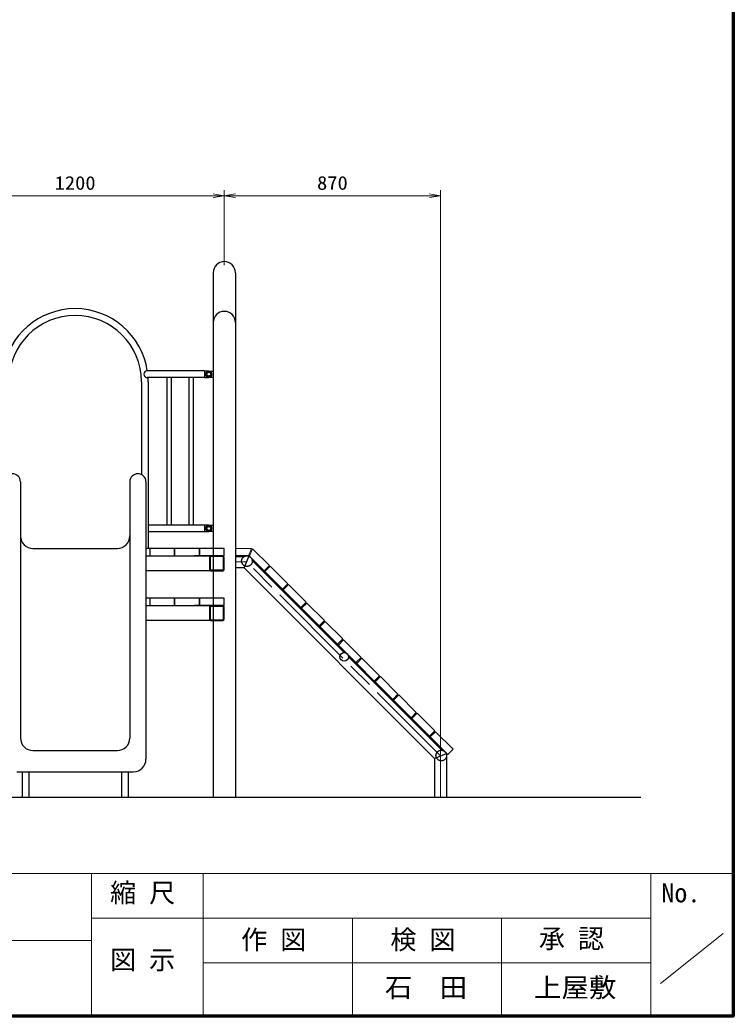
# Model space of a CAD drawing. Units: millimetres at full size, sheet at 1:30, with parts at other scales. Extents: x 450 to 12150, y 450 to 8460.
# Drawn here: x 9281 to 12150, y 450 to 4455 of the extents above; entities that cross this region are included whole.
import ezdxf
from ezdxf.enums import TextEntityAlignment as Align

# ---------------------------------------------------------------- set-up
doc = ezdxf.new("R2010")
doc.units = ezdxf.units.MM
doc.header["$LTSCALE"] = 30
doc.linetypes.add('CHAIN', pattern=[18.5, 12, -1.5, 3.5, -1.5])
doc.linetypes.add('USER1', pattern=[14.5161, 9.6774, -4.8387])
doc.layers.add('D-BGD-TXT', color=7, linetype='Continuous')
for name, color, linetype, lineweight in [('D-BMK', 2, 'CHAIN', 13), ('D-STR-1', 1, 'Continuous', 25), ('D-STR-3', 251, 'Continuous', 9), ('D-STR-TXT', 7, 'Continuous', 13), ('D-STR\u3000構造物外形線', 1, 'Continuous', 25), ('D-TTL', 7, 'Continuous', 70), ('D-TTL-FRAM', 7, 'Continuous', 13), ('D-TTL-TXT', 7, 'Continuous', 13)]:
    doc.layers.add(name, color=color, linetype=linetype, lineweight=lineweight)
doc.styles.add('ＭＳ ゴシック', font='')
doc.styles.get('ＭＳ ゴシック').set_extended_font_data('MS Gothic')

# ---------------------------------------------------------------- blocks, each defined once
blk = doc.blocks.new('open_arrow')
at = {"color": 0, "linetype": 'Continuous', "lineweight": -2}
blk.add_lwpolyline([(7.5, 1.25), (0, 0), (7.5, -1.25)], dxfattribs=at)

msp = doc.modelspace()

# ---------------------------------------------------------------- linework, layer by layer
at = {"layer": 'D-BMK'}
for p, q in [((10147.82, 2276.24), (10193.21, 2276.24)), ((10973.27, 1496.18), (10193.21, 2276.24)), ((10973.27, 1496.18), (10973.27, 1330.54))]:
    msp.add_line(p, q, dxfattribs=at)
at = {"layer": 'D-STR-1'}
for p, q in [((10203.28, 2300.54), (10147.82, 2300.54)), ((10181.82, 2296.04), (10147.82, 2296.04)), ((10181.82, 2296.04), (10181.82, 2300.54)), ((10183.15, 2251.94), (10203.28, 2300.54)), ((10997.57, 1506.25), (10203.28, 2300.54)), ((10215.62, 2281.83), (10218.8, 2285.01)), ((10183.15, 2251.94), (10147.82, 2251.94)), ((10948.97, 1486.12), (10183.15, 2251.94)), ((10586.17, 1911.28), (10215.62, 2281.83)), ((10586.17, 1911.28), (10589.35, 1914.47)), ((10602.48, 1894.3), (10606, 1897.82)), ((10978.85, 1518.6), (10602.48, 1894.3)), ((10948.97, 1486.12), (10997.57, 1506.25)), ((10948.97, 1486.12), (10948.97, 1330.54)), ((10978.85, 1518.6), (10982.03, 1521.78)), ((10997.57, 1506.25), (10997.57, 1330.54))]:
    msp.add_line(p, q, dxfattribs=at)
at = {"layer": 'D-STR-1', "linetype": 'USER1'}
for centre in [(10194.43, 2279.19), (10976.24, 1497.41)]:
    msp.add_circle(centre, 21.35, dxfattribs=at)
at = {"layer": 'D-STR-1'}
msp.add_circle((10585.48, 1894.3), 17, dxfattribs=at)
at = {"layer": 'D-STR-3'}
msp.add_lwpolyline([(10147.82, 2300.54), (10200.84, 2300.54), (10213.27, 2330.54), (10147.82, 2330.54)], dxfattribs=at)
for points in [[(10263.39, 2240.43), (10205, 2298.82), (10217.43, 2328.82), (10284.6, 2261.64)], [(10266.57, 2237.25), (10337.28, 2166.53), (10358.49, 2187.75), (10287.78, 2258.46)], [(10340.46, 2163.35), (10411.17, 2092.64), (10432.39, 2113.86), (10361.68, 2184.57)], [(10414.36, 2089.46), (10485.07, 2018.75), (10506.28, 2039.96), (10435.57, 2110.67)], [(10488.25, 2015.57), (10558.96, 1944.86), (10580.17, 1966.07), (10509.46, 2036.78)], [(10562.14, 1941.67), (10632.85, 1870.96), (10654.06, 1892.18), (10583.35, 1962.89)], [(10636.03, 1867.78), (10706.74, 1797.07), (10727.96, 1818.28), (10657.25, 1889)], [(10709.93, 1793.89), (10780.64, 1723.18), (10801.85, 1744.39), (10731.14, 1815.1)], [(10783.82, 1720), (10854.53, 1649.29), (10875.74, 1670.5), (10805.03, 1741.21)], [(10857.71, 1646.1), (10928.42, 1575.39), (10949.64, 1596.61), (10878.92, 1667.32)], [(10931.6, 1572.21), (11002.31, 1501.5), (11023.53, 1522.71), (10952.82, 1593.42)]]:
    msp.add_lwpolyline(points, close=True, dxfattribs=at)
at = {"layer": 'D-STR-TXT'}
for p, q in [((10103.27, 3468.69), (10103.27, 3770.6)), ((10103.27, 3468.69), (10103.27, 3770.6)), ((10973.27, 1444.83), (10973.27, 3770.6)), ((8903.27, 3748.1), (10103.27, 3748.1)), ((10103.27, 3748.1), (10973.27, 3748.1))]:
    msp.add_line(p, q, dxfattribs=at)
at = {"layer": 'D-STR\u3000構造物外形線'}
for p, q in [((10058.72, 3438.69), (10058.72, 1330.54)), ((10147.82, 3438.69), (10147.82, 1330.54)), ((10023.72, 3044.14), (9793.61, 3044.14)), ((10023.72, 3044.14), (10023.72, 3016.94)), ((10023.72, 3016.94), (9793.61, 3016.94)), ((9874.03, 2424.14), (9874.03, 3016.94)), ((9889.93, 3016.94), (9889.93, 2424.14)), ((9962.4, 2424.14), (9962.4, 3016.94)), ((9978.3, 3016.94), (9978.3, 2424.14)), ((10041.22, 3043.04), (10023.72, 3043.04)), ((10023.72, 3043.04), (10023.72, 3018.04)), ((10023.72, 3018.04), (10041.22, 3018.04)), ((10031.4, 3030.54), (10036.31, 3039.04)), ((10036.31, 3022.04), (10031.4, 3030.54)), ((10036.31, 3039.04), (10046.13, 3039.04)), ((10046.13, 3022.04), (10036.31, 3022.04)), ((10041.22, 3043.04), (10058.72, 3043.04)), ((10058.72, 3018.04), (10041.22, 3018.04)), ((10046.13, 3039.04), (10051.03, 3030.54)), ((10051.03, 3030.54), (10046.13, 3022.04)), ((10058.72, 3043.04), (10058.72, 3018.04)), ((9769.67, 3000.54), (9769.67, 2627.53)), ((9796.87, 3000.54), (9796.87, 2330.54)), ((9283.27, 2598.04), (9283.27, 1567.45)), ((9723.27, 2598.04), (9723.27, 1567.45)), ((9788.27, 2598.04), (9788.27, 2565.54)), ((9788.27, 2581.79), (9788.27, 1482.46)), ((10023.72, 2424.14), (9796.87, 2424.14)), ((9904.42, 2424.14), (9888.52, 2424.14)), ((10041.22, 2423.04), (10023.72, 2423.04)), ((10023.72, 2423.04), (10023.72, 2398.04)), ((10031.4, 2410.54), (10036.31, 2419.04)), ((10036.31, 2402.04), (10031.4, 2410.54)), ((10036.31, 2419.04), (10046.13, 2419.04)), ((10041.22, 2423.04), (10058.72, 2423.04)), ((10046.13, 2419.04), (10051.03, 2410.54)), ((10051.03, 2410.54), (10046.13, 2402.04)), ((10058.72, 2423.04), (10058.72, 2398.04)), ((10023.72, 2396.94), (9796.87, 2396.94)), ((10023.72, 2398.04), (10041.22, 2398.04)), ((10046.13, 2402.04), (10036.31, 2402.04)), ((10058.72, 2398.04), (10041.22, 2398.04)), ((9333.27, 2330.54), (9673.27, 2330.54)), ((9803.27, 2330.54), (9788.27, 2330.54)), ((9903.27, 2330.54), (9803.27, 2330.54)), ((9803.27, 2330.54), (9803.27, 2300.54)), ((10033.72, 2330.54), (9883.72, 2330.54)), ((10003.27, 2330.54), (9903.27, 2330.54)), ((9903.27, 2330.54), (9903.27, 2300.54)), ((9903.27, 2300.54), (9903.27, 2330.54)), ((10103.27, 2330.54), (10003.27, 2330.54)), ((10003.27, 2330.54), (10003.27, 2300.54)), ((10003.27, 2300.54), (10003.27, 2330.54)), ((10103.27, 2300.54), (10103.27, 2330.54)), ((9788.27, 2300.54), (10058.72, 2300.54)), ((9803.27, 2300.54), (9903.27, 2300.54)), ((9903.27, 2300.54), (10003.27, 2300.54)), ((10083.89, 2300.54), (9983.27, 2300.54)), ((10003.27, 2300.54), (10103.27, 2300.54)), ((10043.27, 2294.14), (10043.27, 2246.94)), ((10043.27, 2294.14), (10043.27, 2246.94)), ((10043.27, 2294.14), (10043.27, 2246.94)), ((10046.47, 2294.14), (10046.47, 2246.94)), ((10046.47, 2294.14), (10046.47, 2246.94)), ((10046.47, 2294.14), (10046.47, 2246.94)), ((10096.87, 2300.54), (10049.67, 2300.54)), ((10096.87, 2300.54), (10049.67, 2300.54)), ((10096.87, 2300.54), (10049.67, 2300.54)), ((10096.87, 2297.34), (10049.67, 2297.34)), ((10096.87, 2297.34), (10049.67, 2297.34)), ((10096.87, 2297.34), (10049.67, 2297.34)), ((10058.72, 2300.54), (10058.72, 2240.54)), ((10100.07, 2246.94), (10100.07, 2294.14)), ((10100.07, 2246.94), (10100.07, 2294.14)), ((10100.07, 2246.94), (10100.07, 2294.14)), ((10103.27, 2246.94), (10103.27, 2294.14)), ((10103.27, 2246.94), (10103.27, 2294.14)), ((10103.27, 2246.94), (10103.27, 2294.14)), ((10049.67, 2243.74), (10096.87, 2243.74)), ((10049.67, 2243.74), (10096.87, 2243.74)), ((10049.67, 2243.74), (10096.87, 2243.74)), ((10058.72, 2240.54), (9788.27, 2240.54)), ((10049.67, 2240.54), (10096.87, 2240.54)), ((10049.67, 2240.54), (10096.87, 2240.54)), ((10049.67, 2240.54), (10096.87, 2240.54)), ((9803.27, 2130.54), (9788.27, 2130.54)), ((9903.27, 2130.54), (9803.27, 2130.54)), ((9803.27, 2130.54), (9803.27, 2100.54)), ((10003.27, 2130.54), (9903.27, 2130.54)), ((9903.27, 2130.54), (9903.27, 2100.54)), ((9903.27, 2100.54), (9903.27, 2130.54)), ((10103.27, 2130.54), (10003.27, 2130.54)), ((10003.27, 2130.54), (10003.27, 2100.54)), ((10003.27, 2100.54), (10003.27, 2130.54)), ((10103.27, 2100.54), (10103.27, 2130.54)), ((9788.27, 2100.54), (10058.72, 2100.54)), ((9803.27, 2100.54), (9903.27, 2100.54)), ((9903.27, 2100.54), (10003.27, 2100.54)), ((10083.89, 2100.54), (9983.27, 2100.54)), ((10003.27, 2100.54), (10103.27, 2100.54)), ((10043.27, 2094.14), (10043.27, 2046.94)), ((10043.27, 2094.14), (10043.27, 2046.94)), ((10043.27, 2094.14), (10043.27, 2046.94)), ((10046.47, 2094.14), (10046.47, 2046.94)), ((10046.47, 2094.14), (10046.47, 2046.94)), ((10046.47, 2094.14), (10046.47, 2046.94)), ((10096.87, 2100.54), (10049.67, 2100.54)), ((10096.87, 2100.54), (10049.67, 2100.54)), ((10096.87, 2100.54), (10049.67, 2100.54)), ((10096.87, 2097.34), (10049.67, 2097.34)), ((10096.87, 2097.34), (10049.67, 2097.34)), ((10096.87, 2097.34), (10049.67, 2097.34)), ((10058.72, 2100.54), (10058.72, 2040.54)), ((10100.07, 2046.94), (10100.07, 2094.14)), ((10100.07, 2046.94), (10100.07, 2094.14)), ((10100.07, 2046.94), (10100.07, 2094.14)), ((10103.27, 2046.94), (10103.27, 2094.14)), ((10103.27, 2046.94), (10103.27, 2094.14)), ((10103.27, 2046.94), (10103.27, 2094.14)), ((10049.67, 2043.74), (10096.87, 2043.74)), ((10049.67, 2043.74), (10096.87, 2043.74)), ((10049.67, 2043.74), (10096.87, 2043.74)), ((10058.72, 2040.54), (9788.27, 2040.54)), ((10049.67, 2040.54), (10096.87, 2040.54)), ((10049.67, 2040.54), (10096.87, 2040.54)), ((10049.67, 2040.54), (10096.87, 2040.54)), ((9333.27, 1517.45), (9673.27, 1517.45)), ((9268.27, 1432.46), (9738.27, 1432.46)), ((9289.67, 1432.46), (9289.67, 1330.54)), ((9316.87, 1432.46), (9316.87, 1330.54)), ((9689.67, 1432.46), (9689.67, 1330.54)), ((9716.87, 1432.46), (9716.87, 1330.54)), ((7728.22, 1330.54), (11778.98, 1330.54))]:
    msp.add_line(p, q, dxfattribs=at)
for centre in [(10041.22, 3030.54), (10041.22, 2410.54)]:
    msp.add_circle(centre, 7.65, dxfattribs=at)
for centre, radius, start, end in [((10103.27, 3438.69), 44.55, 0, 180), ((9503.27, 3000.54), 293.6, 8.54016, 171.45984), ((9503.27, 3000.54), 266.4, 0, 180), ((10103.27, 3238.69), 44.55, 0, 180), ((9793.61, 3030.54), 13.6, 90, 270), ((9793.61, 3030.54), 13.6, 90, 270), ((9503.27, 3000.54), 293.6, 0, 3.20218), ((10041.22, 3030.54), 12.5, 90, 270), ((10041.22, 3030.54), 12.5, 270, 90), ((9250.77, 2598.04), 32.5, 0, 180), ((9755.77, 2598.04), 32.5, 0, 180), ((10041.22, 2410.54), 12.5, 90, 270), ((10041.22, 2410.54), 12.5, 270, 90), ((9333.27, 2380.54), 50, 180, 270), ((9673.27, 2380.54), 50, 270, 0), ((10049.67, 2294.14), 6.4, 90, 180), ((10049.67, 2294.14), 6.4, 90, 180), ((10049.67, 2294.14), 6.4, 90, 180), ((10049.67, 2294.14), 3.2, 90, 180), ((10049.67, 2294.14), 3.2, 90, 180), ((10049.67, 2294.14), 3.2, 90, 180), ((10096.87, 2294.14), 6.4, 0, 90), ((10096.87, 2294.14), 6.4, 0, 90), ((10096.87, 2294.14), 6.4, 0, 90), ((10096.87, 2294.14), 3.2, 0, 90), ((10096.87, 2294.14), 3.2, 0, 90), ((10096.87, 2294.14), 3.2, 0, 90), ((10049.67, 2246.94), 6.4, 180, 270), ((10049.67, 2246.94), 6.4, 180, 270), ((10049.67, 2246.94), 6.4, 180, 270), ((10049.67, 2246.94), 3.2, 180, 270), ((10049.67, 2246.94), 3.2, 180, 270), ((10049.67, 2246.94), 3.2, 180, 270), ((10096.87, 2246.94), 3.2, 270, 0), ((10096.87, 2246.94), 6.4, 270, 0), ((10096.87, 2246.94), 3.2, 270, 0), ((10096.87, 2246.94), 6.4, 270, 0), ((10096.87, 2246.94), 3.2, 270, 0), ((10096.87, 2246.94), 6.4, 270, 0), ((10049.67, 2094.14), 6.4, 90, 180), ((10049.67, 2094.14), 6.4, 90, 180), ((10049.67, 2094.14), 6.4, 90, 180), ((10049.67, 2094.14), 3.2, 90, 180), ((10049.67, 2094.14), 3.2, 90, 180), ((10049.67, 2094.14), 3.2, 90, 180), ((10096.87, 2094.14), 6.4, 0, 90), ((10096.87, 2094.14), 6.4, 0, 90), ((10096.87, 2094.14), 6.4, 0, 90), ((10096.87, 2094.14), 3.2, 0, 90), ((10096.87, 2094.14), 3.2, 0, 90), ((10096.87, 2094.14), 3.2, 0, 90), ((10049.67, 2046.94), 6.4, 180, 270), ((10049.67, 2046.94), 6.4, 180, 270), ((10049.67, 2046.94), 6.4, 180, 270), ((10049.67, 2046.94), 3.2, 180, 270), ((10049.67, 2046.94), 3.2, 180, 270), ((10049.67, 2046.94), 3.2, 180, 270), ((10096.87, 2046.94), 3.2, 270, 0), ((10096.87, 2046.94), 6.4, 270, 0), ((10096.87, 2046.94), 3.2, 270, 0), ((10096.87, 2046.94), 6.4, 270, 0), ((10096.87, 2046.94), 3.2, 270, 0), ((10096.87, 2046.94), 6.4, 270, 0), ((9333.27, 1567.45), 50, 180, 270), ((9673.27, 1567.45), 50, 270, 0), ((9738.27, 1482.46), 50, 270, 0)]:
    msp.add_arc(centre, radius, start, end, dxfattribs=at)
at = {"layer": 'D-TTL'}
msp.add_lwpolyline([(450, 450), (450, 8460), (12150, 8460), (12150, 450)], close=True, dxfattribs=at)
at = {"layer": 'D-TTL-FRAM'}
for p, q in [((450, 1023.66), (12150, 1023.66)), ((9568.84, 1023.66), (9568.84, 450)), ((10018.84, 1023.66), (10018.84, 450)), ((11818.84, 1023.66), (11818.84, 450)), ((10018.84, 843.66), (9568.84, 843.66)), ((10018.84, 843.66), (11818.84, 843.66)), ((10618.84, 450), (10618.84, 843.66)), ((11218.84, 843.66), (11218.84, 450)), ((11857.99, 580.41), (12109.99, 782.01)), ((9568.84, 753.66), (7018.84, 753.66)), ((11818.84, 663.66), (10018.84, 663.66))]:
    msp.add_line(p, q, dxfattribs=at)

# ---------------------------------------------------------------- block references
at = {"layer": 'D-STR-TXT', "xscale": 6, "yscale": 6, "rotation": 180}
for p in [(10103.27, 3748.1), (10973.27, 3748.1)]:
    msp.add_blockref('open_arrow', p, dxfattribs=at)
at = {"layer": 'D-STR-TXT', "xscale": 6, "yscale": 6}
msp.add_blockref('open_arrow', (10103.27, 3748.1), dxfattribs=at)

# ---------------------------------------------------------------- texts
at = {"layer": 'D-BGD-TXT', "style": 'ＭＳ ゴシック', "width": 1.05}
for s, p in [('石\u3000田', (10749.44, 503.18)), ('上屋敷', (11349.44, 503.18))]:
    msp.add_text(s, height=76.98, dxfattribs=at).set_placement(p, align=Align.BOTTOM_LEFT)
at = {"layer": 'D-STR-TXT', "style": 'ＭＳ ゴシック', "width": 1.1}
for s, p in [('1200', (9503.27, 3755.6)), ('870', (10538.27, 3755.6))]:
    msp.add_text(s, height=54.99, dxfattribs=at).set_placement(p, align=Align.BOTTOM_CENTER)
at = {"layer": 'D-TTL-TXT', "style": 'ＭＳ ゴシック'}
for s, p in [('縮 尺', (9643.7, 883.97)), ('No.', (11861.45, 883.97)), ('作 図', (10170.93, 695.67)), ('検 図', (10771.35, 695.67)), ('承 認', (11368.7, 700.17)), ('図 示', (9643.7, 614.62))]:
    msp.add_text(s, height=76.98, dxfattribs=at).set_placement(p, align=Align.BOTTOM_LEFT)

doc.saveas('drawing.dxf')
